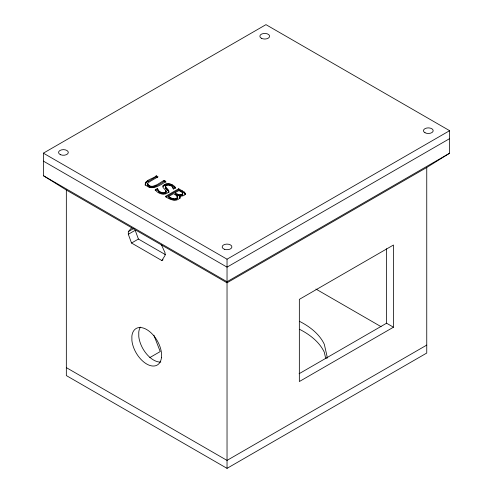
<?xml version="1.0" encoding="UTF-8"?>
<svg xmlns="http://www.w3.org/2000/svg" width="493" height="493" viewBox="0 0 493 493"><rect width="100%" height="100%" fill="white"/><g stroke="black" fill="none" stroke-linecap="round" stroke-linejoin="round"><path stroke-width="0.74" d="M175.046 192.794L178.953 190.538L182.065 192.399L182.687 193.743C180.456 196.128 177.19 194.242 175.046 192.794L175.046 193.854C177.19 195.302 180.456 197.188 182.687 194.803L182.724 194.18M165.919 182.324L164.144 181.301C161.575 183.008 148.375 192.498 147.598 183.513L149.718 181.634L158.043 176.827L156.269 175.798C153.385 179.002 144.313 179.532 145.293 185.35L145.145 184.647M147.549 184.986L147.598 183.513M179.31 195.955L179.982 197.699C176.451 202.722 169.173 199.308 165.346 196.454L178.694 188.745L184.277 192.079L185.374 193.737C184.672 196.152 181.381 196.239 179.31 195.955L179.914 197.785M177.603 198.402L177.566 196.362L173.567 193.65L168.637 196.497L168.637 197.557C171.12 199.308 175.107 201.162 177.603 198.402L177.733 196.892M168.717 191.685L165.568 188.098L165.457 186.576L166.363 185.541L168.643 185.103L171.219 185.923L172.87 187.377L173.622 188.985L175.742 187.759C173.123 183.938 166.825 182.102 163.177 185.51L162.782 186.477L163.029 187.451L166.042 190.779L166.116 191.327L165.21 192.307L162.844 192.806L160.003 191.876L158.315 190.378L157.477 188.418L155.258 189.706L155.258 190.655L157.477 189.374L159.066 192.159L162.844 193.761L164.12 193.675L165.839 192.788L166.042 190.779M165.457 187.531L165.71 186.046M168.797 191.635C165.543 196.183 157.822 194.063 155.258 189.706M131.693 227.754L128.316 231.63L128.316 234.28L131.532 243.031L161.833 260.526L165.05 255.485L165.05 252.835L161.538 244.984M157.452 177.437L156.269 176.753L146.698 182.361L145.318 183.858L145.318 182.903M168.637 196.497C171.12 198.248 175.107 200.103 177.603 197.342M175.342 188.234C172.636 184.733 166.64 183.205 163.177 186.459L163.177 185.51M426.753 167.484L449.622 153.212L449.622 130.682L265.967 24.65L43.378 153.163L43.378 175.693L66.333 190.021L227.033 282.797L426.753 167.484L426.753 353.043L227.033 468.35L66.333 375.574L66.333 190.021M147.549 184.031C151.875 190.156 159.954 182.342 164.144 180.346L165.919 181.375C160.693 185.22 150.698 191.66 145.293 184.394M165.981 197.04L178.694 189.7L184.277 193.034L185.374 194.692L185.374 193.737M128.316 231.63L133.954 228.376M128.316 234.28L135.205 230.305L138.416 239.05L165.426 254.647M131.532 243.031L138.416 239.05M161.833 260.526L163.084 259.799M43.378 153.163L227.033 259.189L449.622 130.682M449.622 138.632L227.033 267.144L43.378 161.112M449.622 153.212L227.033 281.725L43.378 175.693M149.767 357.61L160.225 351.571L153.871 335.191M299.085 373.737L386.58 323.223L393.463 327.198L393.463 245.021L299.343 299.362L299.343 381.539L393.463 327.198M426.753 345.088L227.033 460.4L66.333 367.624M315.914 289.052L381.064 326.668M165.457 186.576L168.717 190.729L168.797 192.59L168.717 190.729M325.762 358.639L324.314 352.279A80.513 46.484 0 0 0 299.645 329.367M166.042 191.734L166.116 192.282M386.58 248.725L386.58 323.223M227.033 259.189L227.033 468.35M185.202 193.127L185.202 194.076M184.277 192.079L184.277 193.034M182.724 193.12L182.687 194.803M182.231 190.791L182.231 191.746M182.009 194.322L182.009 195.382M180.802 194.821L180.802 195.887M180.191 194.914L180.191 195.974M179.914 196.83L179.982 198.654M179.544 194.889L179.544 195.949M178.694 188.745L178.694 189.7M178.374 194.618L178.374 195.678M177.061 193.959L177.061 195.018M176.932 195.666L176.932 196.725M176.58 198.18L176.58 199.246M175.878 198.519L175.878 199.579M175.194 198.716L175.194 199.776M174.528 186.323L174.528 187.278M173.665 198.747L173.665 199.807M173.308 188.172L173.308 189.127M172.87 187.377L172.87 188.332M172.827 198.593L172.827 199.653M172.636 184.967L172.636 185.923M172.026 198.328L172.026 199.388M171.626 184.468L171.626 185.423M170.572 184.092L170.572 185.048M170.079 197.329L170.079 198.389M169.469 183.852L169.469 184.807M168.31 183.741L168.31 184.696M168.058 189.737L168.058 190.686M167.176 183.76L167.176 184.709M167.053 188.751L167.053 189.706M166.135 183.901L166.135 184.857M166.018 187.753L166.018 188.708M165.839 191.832L165.839 192.788M165.568 187.149L165.568 188.098M165.605 190.175L165.605 191.13M165.186 184.179L165.186 185.134M165.21 192.307L165.21 193.262M164.323 184.579L164.323 185.534M164.144 180.346L164.144 181.301M164.12 192.72L164.12 193.675M162.844 192.806L162.844 193.761M161.451 192.535L161.451 193.49M160.003 191.876L160.003 192.831M159.066 191.204L159.066 192.159M158.315 190.378L158.315 191.333M157.809 189.454L157.809 190.409M157.606 188.492L157.606 189.448M157.477 188.418L157.477 189.374M156.269 175.798L156.269 176.753M155.776 185.183L155.776 186.138M154.136 185.984L154.136 186.939M152.559 186.379L152.559 187.328M151.653 186.403L151.653 187.352M150.741 186.268L150.741 187.223M149.835 185.99L149.835 186.946M148.978 185.571L148.978 186.527M148.233 185.06L148.233 186.015M147.943 180.604L147.943 181.56M147.758 184.548L147.758 185.504M146.698 181.406L146.698 182.361M145.829 182.157L145.829 183.113M299.645 321.418A80.513 46.484 0 0 1 324.314 344.324L327.056 356.353A80.513 46.484 0 0 1 326.97 358.491M160.804 362.047A21.1 12.183 60 0 1 138.792 336.67L138.761 332.153A21.1 12.183 60 0 1 140.394 327.112M161.494 357.425L161.457 352.908A21.1 12.183 60 0 0 146.55 329.472A21.1 12.183 60 0 0 131.871 336.127L131.908 340.645A21.1 12.183 60 0 0 146.815 364.087A21.1 12.183 60 0 0 161.494 357.425M224.303 249.23A4.868 2.81 0 0 0 231.889 247.098A4.868 2.81 0 0 0 224.9 244.374A4.868 2.81 0 0 0 224.303 249.23M425.003 132.734A4.868 2.81 0 0 0 433.07 131.317A4.868 2.81 0 0 0 426.913 127.989A4.868 2.81 0 0 0 425.003 132.734M261.29 38.22A4.868 2.81 0 0 0 269.443 36.957A4.868 2.81 0 0 0 263.478 33.512A4.868 2.81 0 0 0 261.29 38.22M60.67 154.765A4.868 2.81 0 0 0 68.293 152.676A4.868 2.81 0 0 0 61.348 149.909A4.868 2.81 0 0 0 60.67 154.765"/></g></svg>
